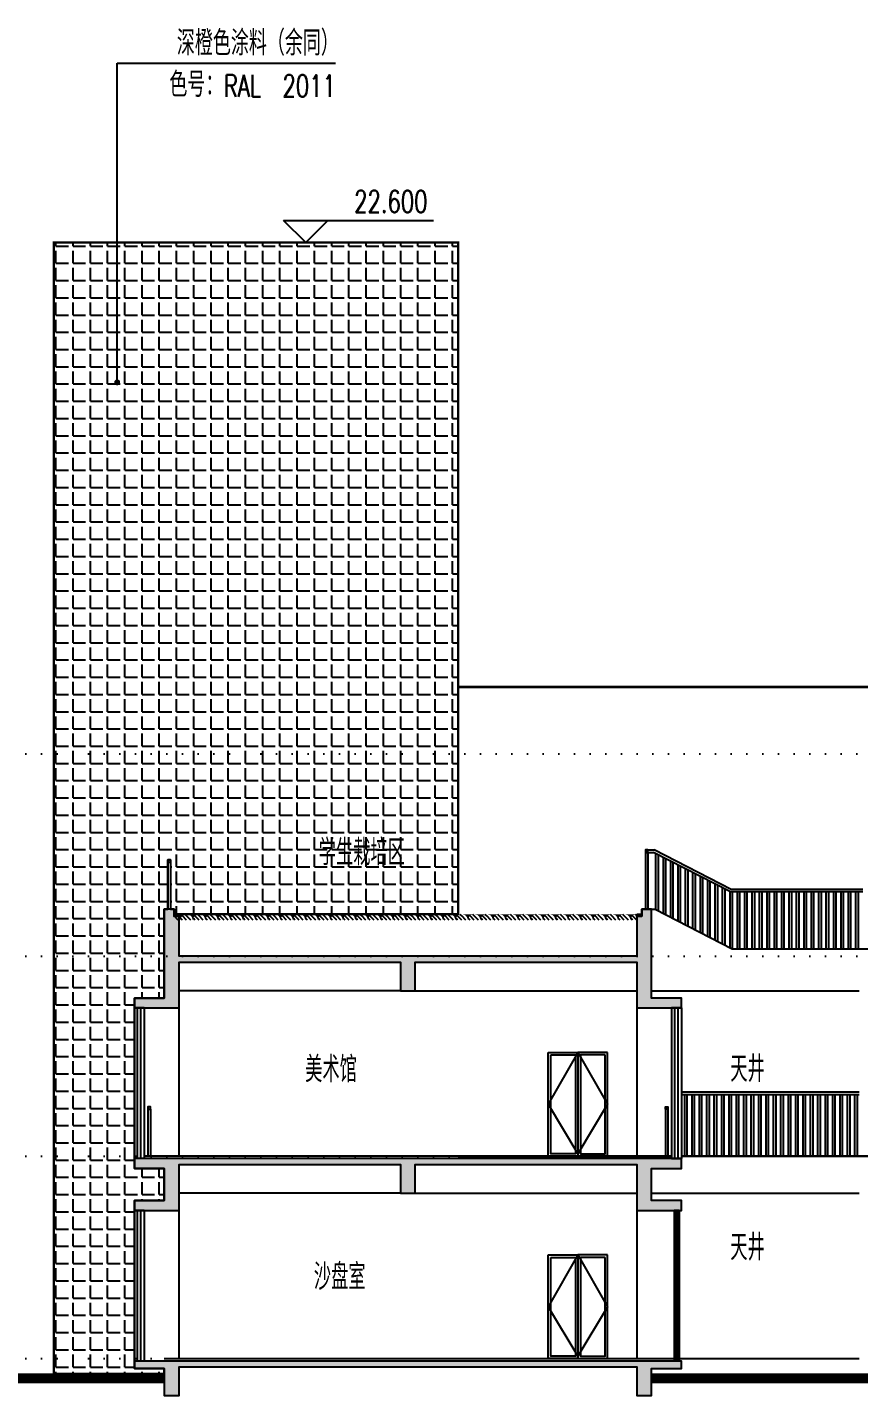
# Model space of a CAD drawing. Header units: millimetres. Extents: x -1048436 to -185795, y -983427 to 400387.
# Drawn here: x -751116 to -734276, y -853160 to -825452 of the extents above; entities that cross this region are included whole.
import ezdxf

# ---------------------------------------------------------------- set-up
doc = ezdxf.new("R2010")
doc.units = ezdxf.units.MM
doc.header["$LTSCALE"] = 500
doc.linetypes.add('A-FP_05$0$pln_L5$0$Col_L4$0$PHANTOM', pattern=[63.5, 31.75, -6.35, 6.35, -6.35, 6.35, -6.35])
doc.linetypes.add('DOT', pattern=[6.35, 0, -6.35])
for name, color, linetype in [('DIM_ELEV', 3, 'Continuous'), ('DIM_LEAD', 3, 'Continuous'), ('PUB_TEXT', 7, 'Continuous'), ('WINDOW', 4, 'Continuous'), ('建-填充', 9, 'Continuous'), ('建-墙', 254, 'Continuous'), ('建-墙-混凝土墙', 6, 'Continuous'), ('建-文字', 4, 'Continuous'), ('建-楼梯-扶手栏杆', 3, 'Continuous'), ('建-看线', 8, 'Continuous'), ('建-窗', 135, 'Continuous'), ('楼层虚线', 1, 'Continuous')]:
    doc.layers.add(name, color=color, linetype=linetype)
doc.styles.add('_TCH_DIM', font='SIMPLEX', dxfattribs={"bigfont": 'GBCBIG'})
doc.styles.add('XD2008', font='xd-hzs.shx', dxfattribs={"width": 0.7, "bigfont": 'xd-hztxt.shx'})

# ---------------------------------------------------------------- blocks, each defined once
blk = doc.blocks.new('$LinePat$自然土壤')
at = {"color": 0}
for p, q in [((0, -90), (71, -19)), ((0, -300), (211, -89)), ((210, -300), (286, -224)), ((420, -300), (630, -90))]:
    blk.add_line(p, q, dxfattribs=at)
for points in [[(0, 0), (630, 0), (168, -45), (462, -45)], [(168, -45), (462, -45), (252, -132), (378, -132)], [(252, -132), (378, -132), (315, -300)]]:
    blk.add_solid(points, dxfattribs=at)
blk = doc.blocks.new('$TCHSYS$WIN2D')
for p, q in [((-0.5, 0.5), (0.5, 0.5)), ((-0.5, 0.5), (-0.5, -0.5)), ((0.5, 0.5), (0.5, -0.5)), ((0.5, 0.1667), (-0.5, 0.1667)), ((0.5, -0.1667), (-0.5, -0.1667)), ((-0.5, -0.5), (0.5, -0.5))]:
    blk.add_line(p, q)

msp = doc.modelspace()

# ---------------------------------------------------------------- hatches: boundary and pattern name
at = {"layer": '建-填充', "linetype": 'A-FP_05$0$pln_L5$0$Col_L4$0$PHANTOM'}
h = msp.add_hatch(dxfattribs=at)
h.set_pattern_fill('ANGLE', color=256, scale=100)
h.set_pattern_definition([(0, (0, 79566.73), (0, 349.25), [254, -95.25]), (90, (0, 79566.73), (-349.25, 2e-14), [254, -95.25])])
h.paths.add_polyline_path([(-742387.4, -843410.4), (-742387.4, -829810.4), (-750581.2, -829810.4), (-750581.2, -852710.4), (-748343.2, -852710.4), (-748343.2, -852610.4), (-748948, -852610.4), (-748948, -849210.4), (-748343.2, -849210.4), (-748343.2, -848560.4), (-748948, -848560.4), (-748948, -845110.4), (-748343.2, -845110.4), (-748343.2, -843310.4), (-748268.2, -843310.4), (-748268.2, -842310.4), (-748218.2, -842310.4), (-748218.2, -843310.4), (-748143.2, -843310.4), (-748143.2, -843410.4)])
at = {"layer": '建-填充'}
h = msp.add_hatch(color=256, dxfattribs=at)
h.dxf.hatch_style = 1
h.paths.add_polyline_path([(-738669.5, -843460.4), (-738769.5, -843460.4), (-738769.5, -844260.4), (-748043.2, -844260.4), (-748043.2, -843460.4), (-748143.2, -843460.4), (-748143.2, -843310.4), (-748343.2, -843310.4), (-748343.2, -845110.4), (-748948, -845110.4), (-748948, -845310.4), (-748043.2, -845310.4), (-748043.2, -844380.4), (-743556.3, -844380.4), (-743556.3, -844960.4), (-743256.3, -844960.4), (-743256.3, -844380.4), (-738769.5, -844380.4), (-738769.5, -845310.4), (-737864.7, -845310.4), (-737864.7, -845110.4), (-738469.5, -845110.4), (-738469.5, -843310.4), (-738669.5, -843310.4)])
h = msp.add_hatch(color=256, dxfattribs=at)
h.dxf.hatch_style = 1
h.paths.add_polyline_path([(-737864.7, -848360.4), (-748948, -848360.4), (-748948, -848560.4), (-748343.2, -848560.4), (-748343.2, -849210.4), (-748948, -849210.4), (-748948, -849410.4), (-748043.2, -849410.4), (-748043.2, -848480.4), (-743556.3, -848480.4), (-743556.3, -849060.4), (-743256.3, -849060.4), (-743256.3, -848480.4), (-738769.5, -848480.4), (-738769.5, -849410.4), (-737864.7, -849410.4), (-737864.7, -849210.4), (-738469.5, -849210.4), (-738469.5, -848560.4), (-737864.7, -848560.4)])
h = msp.add_hatch(color=256, dxfattribs=at)
h.dxf.hatch_style = 1
h.paths.add_polyline_path([(-738767.1, -852460.4), (-748948, -852460.4), (-748948, -852610.4), (-748343.2, -852610.4), (-748343.2, -853160.4), (-748043.2, -853160.4), (-748043.2, -852580.4), (-738769.5, -852580.4), (-738769.5, -853160.4), (-738469.5, -853160.4), (-738469.5, -852610.4), (-737864.7, -852610.4), (-737864.7, -852460.4)])

# ---------------------------------------------------------------- linework, layer by layer
for p, q in [((-750581.2, -829810.4), (-750581.2, -852710.4)), ((-750581.2, -829810.4), (-742387.4, -829810.4)), ((-742387.4, -838810.4), (-742387.4, -829810.4)), ((-742387.4, -838810.4), (-712311.1, -838810.4)), ((-742387.4, -838810.4), (-742387.4, -843410.4)), ((-742387.4, -843410.4), (-748143.2, -843410.4)), ((-738769.5, -843460.4), (-738769.5, -843410.4)), ((-738769.5, -843410.4), (-738669.5, -843410.4)), ((-738469.5, -844960.4), (-734263.3, -844960.4)), ((-742387.4, -848310.4), (-738064.7, -848310.4)), ((-738064.7, -848310.4), (-742387.4, -848310.4)), ((-726400.5, -848310.4), (-737864.7, -848310.4)), ((-737864.7, -848310.4), (-726400.5, -848310.4)), ((-737864.7, -848310.4), (-736387.4, -848310.4)), ((-736986.6, -848310.4), (-737864.7, -848310.4)), ((-738469.5, -849060.4), (-734263.3, -849060.4)), ((-748343.2, -852410.4), (-738469.5, -852410.4)), ((-738469.5, -852410.4), (-734263.3, -852410.4))]:
    msp.add_line(p, q)
for points, const_width in [([(-750581.2, -852710.4), (-750581.2, -829810.4), (-742387.4, -829810.4), (-742387.4, -838810.4), (-712311.1, -838810.4), (-712311.1, -836560.4), (-699062.4, -836560.4), (-699062.4, -840510.4), (-674762.4, -840510.4), (-674762.4, -849010.4), (-675362.4, -849010.4), (-675362.4, -852710.4)], 50), ([(-758617, -852810.4), (-748343.2, -852810.4)], 200), ([(-738469.5, -852810.4), (-668591, -852810.4)], 200)]:
    msp.add_lwpolyline(points, dxfattribs=dict(const_width=const_width))
msp.add_lwpolyline([(-742387.4, -843410.4), (-742387.4, -829810.4), (-750581.2, -829810.4), (-750581.2, -852710.4), (-748343.2, -852710.4), (-748343.2, -852610.4), (-748343.2, -852610.4), (-748948, -852610.4), (-748948, -849210.4), (-748343.2, -849210.4), (-748343.2, -848560.4), (-748948, -848560.4), (-748948, -845110.4), (-748343.2, -845110.4), (-748343.2, -843310.4), (-748268.2, -843310.4), (-748268.2, -842310.4), (-748218.2, -842310.4), (-748218.2, -843310.4), (-748143.2, -843310.4), (-748143.2, -843410.4)], close=True)
for points in [[(-738669.5, -843410.4), (-738669.5, -843310.4), (-738395.4, -843310.4), (-736835.4, -844110.4), (-734063.3, -844110.4), (-734063.3, -844210.4)], [(-738064.7, -848310.4), (-748748, -848310.4)], [(-726400.5, -848310.4), (-737864.7, -848310.4)]]:
    msp.add_lwpolyline(points)
at = {"layer": 'DIM_ELEV'}
for p, q in [((-745477.2, -829810.4), (-745927.2, -829360.4)), ((-745927.2, -829360.4), (-742889.7, -829360.4)), ((-745477.2, -829810.4), (-745027.2, -829360.4)), ((-746527.2, -829810.4), (-745027.2, -829810.4))]:
    msp.add_line(p, q, dxfattribs=at)
at = {"layer": 'DIM_LEAD'}
for p, q in [((-749295.6, -832640.4), (-749295.6, -826178.2)), ((-749295.6, -826178.2), (-744875.7, -826178.2))]:
    msp.add_line(p, q, dxfattribs=at)
at = {"layer": 'DIM_LEAD', "const_width": 60}
msp.add_lwpolyline([(-749295.6, -832670.4, 1), (-749295.6, -832610.4, 1)], format="xyb", close=True, dxfattribs=at)
at = {"layer": '建-墙'}
for p, q in [((-748748, -845310.4), (-748948, -845310.4)), ((-737864.7, -845310.4), (-738064.7, -845310.4)), ((-748748, -848360.4), (-748948, -848360.4)), ((-737864.7, -848360.4), (-738064.7, -848360.4)), ((-748748, -849410.4), (-748948, -849410.4)), ((-748748, -852460.4), (-748948, -852460.4))]:
    msp.add_line(p, q, dxfattribs=at)
at = {"layer": '建-墙-混凝土墙'}
for points in [[(-738669.5, -843460.4), (-738769.5, -843460.4), (-738769.5, -844260.4), (-748043.2, -844260.4), (-748043.2, -843460.4), (-748143.2, -843460.4), (-748143.2, -843310.4), (-748343.2, -843310.4), (-748343.2, -845110.4), (-748948, -845110.4), (-748948, -845310.4), (-748043.2, -845310.4), (-748043.2, -844380.4), (-743556.3, -844380.4), (-743556.3, -844960.4), (-743256.3, -844960.4), (-743256.3, -844380.4), (-738769.5, -844380.4), (-738769.5, -845310.4), (-737864.7, -845310.4), (-737864.7, -845110.4), (-738469.5, -845110.4), (-738469.5, -843310.4), (-738669.5, -843310.4), (-738669.5, -843460.4)], [(-737864.7, -848360.4), (-748948, -848360.4), (-748948, -848360.4), (-748948, -848560.4), (-748343.2, -848560.4), (-748343.2, -849210.4), (-748948, -849210.4), (-748948, -849410.4), (-748043.2, -849410.4), (-748043.2, -848480.4), (-743556.3, -848480.4), (-743556.3, -849060.4), (-743256.3, -849060.4), (-743256.3, -848480.4), (-738769.5, -848480.4), (-738769.5, -849410.4), (-737864.7, -849410.4), (-737864.7, -849210.4), (-738469.5, -849210.4), (-738469.5, -848560.4), (-737864.7, -848560.4), (-737864.7, -848360.4)], [(-738767.1, -852460.4), (-748948, -852460.4), (-748948, -852610.4), (-748343.2, -852610.4), (-748343.2, -853160.4), (-748043.2, -853160.4), (-748043.2, -852580.4), (-738769.5, -852580.4), (-738769.5, -853160.4), (-738469.5, -853160.4), (-738469.5, -852610.4), (-737864.7, -852610.4), (-737864.7, -852460.4), (-738767.1, -852460.4)]]:
    msp.add_lwpolyline(points, dxfattribs=at)
at = {"layer": '建-楼梯-扶手栏杆'}
for p, q in [((-738594.5, -842160.4), (-738594.5, -843310.4)), ((-738544.5, -842110.4), (-738419.5, -842110.4)), ((-738544.5, -842160.4), (-738544.5, -843310.4)), ((-738544.5, -842160.4), (-738431.6, -842160.4)), ((-736871.6, -842960.4), (-738431.6, -842160.4)), ((-736859.5, -842910.4), (-738419.5, -842110.4)), ((-738388.3, -842182.6), (-738388.3, -843314)), ((-738338.3, -842208.2), (-738338.3, -843339.7)), ((-738238.3, -842259.5), (-738238.3, -843391)), ((-738188.3, -842285.2), (-738188.3, -843416.6)), ((-738088.3, -842336.5), (-738088.3, -843467.9)), ((-748268.2, -842360.4), (-748268.2, -843310.4)), ((-748218.2, -842360.4), (-748218.2, -843310.4)), ((-738038.3, -842362.1), (-738038.3, -843493.5)), ((-737938.3, -842413.4), (-737938.3, -843544.8)), ((-737888.3, -842439), (-737888.3, -843570.4)), ((-737788.3, -842490.3), (-737788.3, -843621.7)), ((-737738.3, -842515.9), (-737738.3, -843647.4)), ((-737638.3, -842567.2), (-737638.3, -843698.6)), ((-737588.3, -842592.9), (-737588.3, -843724.3)), ((-737488.3, -842644.1), (-737488.3, -843775.6)), ((-737438.3, -842669.8), (-737438.3, -843801.2)), ((-737338.3, -842721.1), (-737338.3, -843852.5)), ((-737288.3, -842746.7), (-737288.3, -843878.1)), ((-737188.3, -842798), (-737188.3, -843929.4)), ((-737138.3, -842823.6), (-737138.3, -843955.1)), ((-737038.3, -842874.9), (-737038.3, -844006.3)), ((-736988.3, -842900.6), (-736988.3, -844032)), ((-736888.3, -842960.4), (-736888.3, -844083.3)), ((-734188.3, -842960.4), (-736871.6, -842960.4)), ((-734188.3, -842910.4), (-736859.5, -842910.4)), ((-736838.3, -842960.4), (-736838.3, -844110.4)), ((-736738.3, -842960.4), (-736738.3, -844110.4)), ((-736688.3, -842960.4), (-736688.3, -844110.4)), ((-736588.3, -842960.4), (-736588.3, -844110.4)), ((-736538.3, -842960.4), (-736538.3, -844110.4)), ((-736438.3, -842960.4), (-736438.3, -844110.4)), ((-736388.3, -842960.4), (-736388.3, -844110.4)), ((-736288.3, -842960.4), (-736288.3, -844110.4)), ((-736238.3, -842960.4), (-736238.3, -844110.4)), ((-736138.3, -842960.4), (-736138.3, -844110.4)), ((-736088.3, -842960.4), (-736088.3, -844110.4)), ((-735988.3, -842960.4), (-735988.3, -844110.4)), ((-735938.3, -842960.4), (-735938.3, -844110.4)), ((-735838.3, -842960.4), (-735838.3, -844110.4)), ((-735788.3, -842960.4), (-735788.3, -844110.4)), ((-735688.3, -842960.4), (-735688.3, -844110.4)), ((-735638.3, -842960.4), (-735638.3, -844110.4)), ((-735538.3, -842960.4), (-735538.3, -844110.4)), ((-735488.3, -842960.4), (-735488.3, -844110.4)), ((-735388.3, -842960.4), (-735388.3, -844110.4)), ((-735338.3, -842960.4), (-735338.3, -844110.4)), ((-735238.3, -842960.4), (-735238.3, -844110.4)), ((-735188.3, -842960.4), (-735188.3, -844110.4)), ((-735088.3, -842960.4), (-735088.3, -844110.4)), ((-735038.3, -842960.4), (-735038.3, -844110.4)), ((-734938.3, -842960.4), (-734938.3, -844110.4)), ((-734888.3, -842960.4), (-734888.3, -844110.4)), ((-734788.3, -842960.4), (-734788.3, -844110.4)), ((-734738.3, -842960.4), (-734738.3, -844110.4)), ((-734638.3, -842960.4), (-734638.3, -844110.4)), ((-734588.3, -842960.4), (-734588.3, -844110.4)), ((-734488.3, -842960.4), (-734488.3, -844110.4)), ((-734438.3, -842960.4), (-734438.3, -844110.4)), ((-734338.3, -842960.4), (-734338.3, -844110.4)), ((-734288.3, -842960.4), (-734288.3, -844110.4)), ((-737864.7, -847010.4), (-734263.3, -847010.4)), ((-737864.7, -847060.4), (-734263.3, -847060.4)), ((-737806.7, -847060.4), (-737806.7, -848310.4)), ((-737756.7, -847060.4), (-737756.7, -848310.4)), ((-737656.7, -847060.4), (-737656.7, -848310.4)), ((-737606.7, -847060.4), (-737606.7, -848310.4)), ((-737506.7, -847060.4), (-737506.7, -848310.4)), ((-737456.7, -847060.4), (-737456.7, -848310.4)), ((-737356.7, -847060.4), (-737356.7, -848310.4)), ((-737306.7, -847060.4), (-737306.7, -848310.4)), ((-737206.7, -847060.4), (-737206.7, -848310.4)), ((-737156.7, -847060.4), (-737156.7, -848310.4)), ((-737056.7, -847060.4), (-737056.7, -848310.4)), ((-737006.7, -847060.4), (-737006.7, -848310.4)), ((-736906.7, -847060.4), (-736906.7, -848310.4)), ((-736856.7, -847060.4), (-736856.7, -848310.4)), ((-736756.7, -847060.4), (-736756.7, -848310.4)), ((-736706.7, -847060.4), (-736706.7, -848310.4)), ((-736606.7, -847060.4), (-736606.7, -848310.4)), ((-736556.7, -847060.4), (-736556.7, -848310.4)), ((-736456.7, -847060.4), (-736456.7, -848310.4)), ((-736406.7, -847060.4), (-736406.7, -848310.4)), ((-736306.7, -847060.4), (-736306.7, -848310.4)), ((-736256.7, -847060.4), (-736256.7, -848310.4)), ((-736156.7, -847060.4), (-736156.7, -848310.4)), ((-736106.7, -847060.4), (-736106.7, -848310.4)), ((-736006.7, -847060.4), (-736006.7, -848310.4)), ((-735956.7, -847060.4), (-735956.7, -848310.4)), ((-735856.7, -847060.4), (-735856.7, -848310.4)), ((-735806.7, -847060.4), (-735806.7, -848310.4)), ((-735706.7, -847060.4), (-735706.7, -848310.4)), ((-735656.7, -847060.4), (-735656.7, -848310.4)), ((-735556.7, -847060.4), (-735556.7, -848310.4)), ((-735506.7, -847060.4), (-735506.7, -848310.4)), ((-735406.7, -847060.4), (-735406.7, -848310.4)), ((-735356.7, -847060.4), (-735356.7, -848310.4)), ((-735256.7, -847060.4), (-735256.7, -848310.4)), ((-735206.7, -847060.4), (-735206.7, -848310.4)), ((-735106.7, -847060.4), (-735106.7, -848310.4)), ((-735056.7, -847060.4), (-735056.7, -848310.4)), ((-734956.7, -847060.4), (-734956.7, -848310.4)), ((-734906.7, -847060.4), (-734906.7, -848310.4)), ((-734806.7, -847060.4), (-734806.7, -848310.4)), ((-734756.7, -847060.4), (-734756.7, -848310.4)), ((-734656.7, -847060.4), (-734656.7, -848310.4)), ((-734606.7, -847060.4), (-734606.7, -848310.4)), ((-734506.7, -847060.4), (-734506.7, -848310.4)), ((-734456.7, -847060.4), (-734456.7, -848310.4)), ((-734356.7, -847060.4), (-734356.7, -848310.4)), ((-734306.7, -847060.4), (-734306.7, -848310.4)), ((-748673, -847360.4), (-748673, -848310.4)), ((-748623, -847360.4), (-748623, -848310.4)), ((-738189.7, -847360.4), (-738189.7, -848310.4)), ((-738139.7, -847360.4), (-738139.7, -848310.4))]:
    msp.add_line(p, q, dxfattribs=at)
for points in [[(-748268.2, -842360.4), (-748218.2, -842360.4), (-748218.2, -842310.4), (-748268.2, -842310.4)], [(-738594.5, -842160.4), (-738544.5, -842160.4), (-738544.5, -842110.4), (-738594.5, -842110.4)], [(-748673, -847360.4), (-748623, -847360.4), (-748623, -847310.4), (-748673, -847310.4)], [(-738139.7, -847360.4), (-738189.7, -847360.4), (-738189.7, -847310.4), (-738139.7, -847310.4)]]:
    msp.add_lwpolyline(points, close=True, dxfattribs=at)
at = {"layer": '建-看线'}
for p, q in [((-743556.3, -844960.4), (-748043.2, -844960.4)), ((-743256.3, -844960.4), (-738769.5, -844960.4)), ((-748043.2, -848310.4), (-748043.2, -845260.4)), ((-738769.5, -845260.4), (-738769.5, -848310.4)), ((-743556.3, -849060.4), (-748043.2, -849060.4)), ((-743256.3, -849060.4), (-738769.5, -849060.4)), ((-748043.2, -852410.4), (-748043.2, -849410.4)), ((-738769.5, -849410.4), (-738769.5, -852410.4))]:
    msp.add_line(p, q, dxfattribs=at)
at = {"layer": '建-窗', "linetype": 'Continuous'}
for points in [[(-740562.1, -846210.4), (-739962.1, -846210.4), (-739962.1, -848310.4), (-740562.1, -848310.4)], [(-739362.1, -846210.4), (-739962.1, -846210.4), (-739962.1, -848310.4), (-739362.1, -848310.4)], [(-740512.1, -846260.4), (-740012.1, -846260.4), (-740012.1, -848260.4), (-740512.1, -848260.4)], [(-739412.1, -846260.4), (-739912.1, -846260.4), (-739912.1, -848260.4), (-739412.1, -848260.4)], [(-740562.1, -850310.4), (-739962.1, -850310.4), (-739962.1, -852410.4), (-740562.1, -852410.4)], [(-740512.1, -850360.4), (-740012.1, -850360.4), (-740012.1, -852360.4), (-740512.1, -852360.4)], [(-739362.1, -850310.4), (-739962.1, -850310.4), (-739962.1, -852410.4), (-739362.1, -852410.4)], [(-739412.1, -850360.4), (-739912.1, -850360.4), (-739912.1, -852360.4), (-739412.1, -852360.4)]]:
    msp.add_lwpolyline(points, close=True, dxfattribs=at)
for points in [[(-739962.1, -846210.4), (-740562.1, -847260.4), (-739962.1, -848260.4)], [(-739962.1, -846210.4), (-739362.1, -847260.4), (-739962.1, -848260.4)], [(-739962.1, -850310.4), (-740562.1, -851360.4), (-739962.1, -852360.4)], [(-739962.1, -850310.4), (-739362.1, -851360.4), (-739962.1, -852360.4)]]:
    msp.add_lwpolyline(points, dxfattribs=at)
at = {"layer": '楼层虚线', "linetype": 'DOT', "ltscale": 0.1}
for p, q in [((-757816.7, -840160.4), (-699062.4, -840160.4)), ((-757816.7, -844260.4), (-699062.4, -844260.4)), ((-757816.7, -848310.4), (-699062.4, -848310.4)), ((-757816.7, -852410.4), (-666533.8, -852410.4))]:
    msp.add_line(p, q, dxfattribs=at)

# ---------------------------------------------------------------- block references
at = {"layer": 'WINDOW'}
for p, xscale, yscale, zscale, rotation in [((-748848, -846835.4), -3050.000000192435, -200, -3050.000000192435, 90), ((-737964.7, -846835.4), -3050.000000192376, 200, -3050.000000192376, 90), ((-748848, -850935.4), -3050.000001513516, -200, -3050.000001513516, 90), ((-737964.7, -850935.4), -3050.000001513516, -100, -3050.000001513516, 89.99999999999999)]:
    msp.add_blockref('$TCHSYS$WIN2D', p, dxfattribs=dict(at, xscale=xscale, yscale=yscale, zscale=zscale, rotation=rotation))
at = {"layer": '建-填充', "xscale": -0.4021301726349658, "yscale": 0.4, "zscale": 0.4}
for p in [(-747889.8, -843410.4), (-747636.5, -843410.4), (-747383.1, -843410.4), (-747129.8, -843410.4), (-746876.5, -843410.4), (-746623.1, -843410.4), (-746369.8, -843410.4), (-746116.4, -843410.4), (-745863.1, -843410.4), (-745609.8, -843410.4), (-745356.4, -843410.4), (-745103.1, -843410.4), (-744849.7, -843410.4), (-744596.4, -843410.4), (-744343, -843410.4), (-744089.7, -843410.4), (-743836.4, -843410.4), (-743583, -843410.4), (-743329.7, -843410.4), (-743076.3, -843410.4), (-742823, -843410.4), (-742569.6, -843410.4), (-742316.3, -843410.4), (-742063, -843410.4), (-741809.6, -843410.4), (-741556.3, -843410.4), (-741302.9, -843410.4), (-741049.6, -843410.4), (-740796.3, -843410.4), (-740542.9, -843410.4), (-740289.6, -843410.4), (-740036.2, -843410.4), (-739782.9, -843410.4), (-739529.5, -843410.4), (-739276.2, -843410.4), (-739022.9, -843410.4), (-738769.5, -843410.4)]:
    msp.add_blockref('$LinePat$自然土壤', p, dxfattribs=at)

# ---------------------------------------------------------------- texts
at = {"layer": 'PUB_TEXT', "style": '_TCH_DIM'}
for s, p in [('深橙色涂料（余同）', (-748086.6, -826020.7)), ('色号：', (-748239.1, -826860.7))]:
    msp.add_text(s, height=506.38, dxfattribs=at).set_placement(p)
at = {"layer": 'PUB_TEXT', "style": '_TCH_DIM', "width": 0.705882}
for s, p in [('RAL', (-747133.2, -826860.7)), ('2011', (-745948.2, -826860.7)), ('22.600', (-744494.7, -829202.9))]:
    msp.add_text(s, height=446.25, dxfattribs=at).set_placement(p)
at = {"layer": '建-文字', "style": 'XD2008', "width": 0.7}
for s, p in [('学生栽培区', (-745213.3, -842418.9)), ('美术馆', (-745487.6, -846815.1)), ('天井', (-736875.2, -846806.1)), ('天井', (-736875.2, -850420.1)), ('沙盘室', (-745312.4, -851014.9))]:
    msp.add_text(s, height=525, dxfattribs=at).set_placement(p)

doc.saveas('drawing.dxf')
